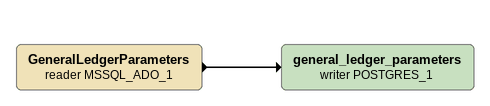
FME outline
GeneralLedgerParameters (reader MSSQL_ADO_1)
    -> general_ledger_parameters (writer POSTGRES_1)
general_ledger_parameters (writer POSTGRES_1)
